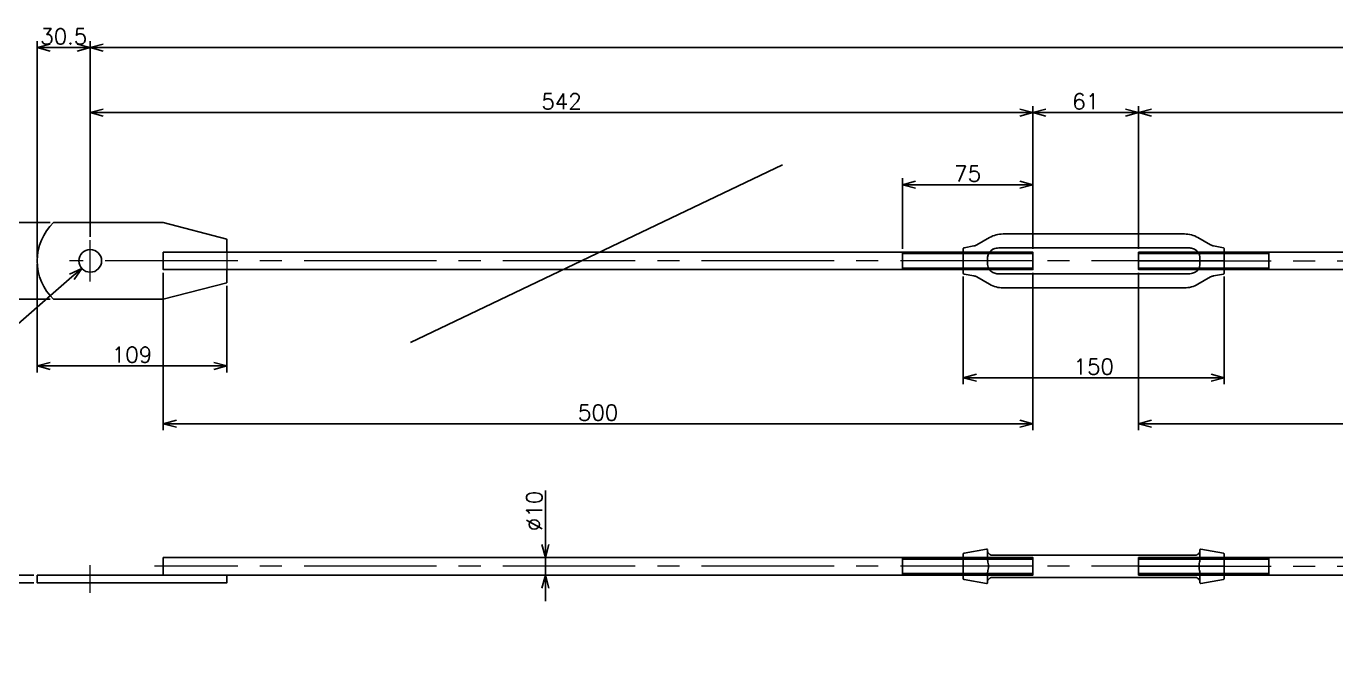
# Model space of a CAD drawing. Header units: millimetres. Extents: x -8731 to 85711, y -14522 to 31379.
# Drawn here: x 50890 to 51643, y -1870 to -1513 of the extents above; entities that cross this region are included whole.
import ezdxf

# ---------------------------------------------------------------- set-up
doc = ezdxf.new("R2010")
doc.units = ezdxf.units.MM
doc.header["$LTSCALE"] = 4
doc.header["$PDMODE"] = 99
doc.header["$PDSIZE"] = 1
doc.linetypes.add('CENTER2', pattern=[28.575, 19.05, -3.175, 3.175, -3.175])
doc.linetypes.add('HIDDEN', pattern=[9.525, 6.35, -3.175])
for name, color, linetype, lineweight in [('04_HIDDEN', 2, 'HIDDEN', 13), ('05_CENTER', 4, 'CENTER2', 13), ('08_DIM', 3, 'Continuous', 13)]:
    doc.layers.add(name, color=color, linetype=linetype, lineweight=lineweight)
doc.layers.add('10_DRAFT', color=8, linetype='Continuous', lineweight=0, plot=False)
doc.styles.add('KSS_TXT', font='txt.shx', dxfattribs={"bigfont": 'extfont2.shx'})
doc.dimstyles.new('KSS_DIM', dxfattribs={"dimscale": 3, "dimtxt": 3, "dimasz": 2.5, "dimexe": 1.25, "dimexo": 0.625, "dimtad": 1, "dimdsep": 46, "dimtxsty": 'KSS_TXT', "dimblk": 'OPEN30', "dimcen": 0, "dimazin": 2, "dimtfac": 0.75, "dimtmove": 0, "dimatfit": 3, "dimldrblk": 'OPEN30', "dimfxl": 1, "dimtolj": 1, "dimarcsym": 0})
doc.dimstyles.new('KSS_DIM$3', dxfattribs={"dimscale": 3, "dimtxt": 3, "dimasz": 2.5, "dimexe": 1.25, "dimexo": 0.625, "dimtad": 1, "dimtih": 1, "dimtoh": 1, "dimdsep": 46, "dimtxsty": 'KSS_TXT', "dimblk": 'OPEN30', "dimcen": 0, "dimazin": 2, "dimtfac": 0.75, "dimtofl": 0, "dimtmove": 0, "dimatfit": 3, "dimldrblk": 'OPEN30', "dimfxl": 1, "dimtolj": 1, "dimarcsym": 0})

# ---------------------------------------------------------------- blocks, each defined once
blk = doc.blocks.new('A$C012E5E5B_1')
at = {"color": 0}
for p, q in [((25.77, 4.19), (-49.23, 4.19)), ((25.77, 5), (25.77, -5)), ((25.77, -4.19), (-49.23, -4.19))]:
    blk.add_line(p, q, dxfattribs=at)
blk.add_lwpolyline([(1253.88, 5), (-49.23, 5), (-49.23, -5), (1253.88, -5)], close=True, dxfattribs=at)
at = {"layer": '05_CENTER', "color": 0}
blk.add_line((-49.23, 0), (1307.78, 0), dxfattribs=at)
at = {"layer": '10_DRAFT'}
blk.add_line((0, 5), (0, -5), dxfattribs=at)
blk = doc.blocks.new('A$C29693D60_1')
at = {"color": 0}
for p, q in [((-122.11, 4.19), (-197.11, 4.19)), ((-122.11, 5), (-122.11, -5)), ((-122.11, -4.19), (-197.11, -4.19))]:
    blk.add_line(p, q, dxfattribs=at)
blk.add_lwpolyline([(1106, 5), (-197.11, 5), (-197.11, -5), (1106, -5)], close=True, dxfattribs=at)
at = {"layer": '05_CENTER', "color": 0}
blk.add_line((-197.11, 0), (1111.06, 0), dxfattribs=at)
at = {"layer": '10_DRAFT'}
blk.add_line((-147.88, 5), (-147.88, -5), dxfattribs=at)
blk = doc.blocks.new('_Open30')
at = {"color": 0, "linetype": 'ByBlock', "lineweight": -2}
for p, q in [((-1, 0.27), (0, 0)), ((0, 0), (-1, -0.27)), ((0, 0), (-1, 0))]:
    blk.add_line(p, q, dxfattribs=at)
blk = doc.blocks.new('*D1167')
at = {"layer": '08_DIM', "color": 0, "linetype": 'ByBlock', "lineweight": -2, "transparency": 16777216}
for p, q in [((51529.89, -1655.09), (51529.89, -1745.56)), ((52833.01, -1655.09), (52833.01, -1745.56)), ((51537.39, -1741.81), (52825.51, -1741.81))]:
    blk.add_line(p, q, dxfattribs=at)
at = {"layer": 'Defpoints', "color": 0, "transparency": 16777216}
for p in [(51529.89, -1653.22), (52833.01, -1653.22), (52833.01, -1741.81)]:
    blk.add_point(p, dxfattribs=at)
at = {"layer": '08_DIM', "color": 0, "lineweight": -2, "transparency": 16777216, "xscale": 7.5, "yscale": 7.5, "zscale": 7.5, "rotation": 180}
blk.add_blockref('_Open30', (51529.89, -1741.81), dxfattribs=at)
at = {"layer": '08_DIM', "color": 0, "lineweight": -2, "transparency": 16777216, "xscale": 7.5, "yscale": 7.5, "zscale": 7.5}
blk.add_blockref('_Open30', (52833.01, -1741.81), dxfattribs=at)
at = {"layer": '08_DIM', "color": 0, "transparency": 16777216, "insert": (52181.45, -1735.44), "char_height": 9, "attachment_point": 5, "style": 'KSS_TXT'}
blk.add_mtext('\\A1;1303', dxfattribs=at)
blk = doc.blocks.new('A$C0E3650FB_1')
at = {"color": 0}
for p, q in [((-523.12, 22), (-460, 22)), ((-423.5, 12.5), (-460, 22)), ((-423.5, 12.5), (-423.5, 5)), ((-35, 5), (-35, -5)), ((-35, 4.19), (40, 4.19)), ((-423.5, -12.5), (-423.5, -5)), ((-35, -4.19), (40, -4.19)), ((-423.5, -12.5), (-460, -22)), ((-523.12, -22), (-460, -22))]:
    blk.add_line(p, q, dxfattribs=at)
blk.add_lwpolyline([(-460, 5), (40, 5), (40, -5), (-460, -5)], close=True, dxfattribs=at)
blk.add_circle((-502, 0), 6.5, dxfattribs=at)
blk.add_arc((-502, 0), 30.5, 133.83714, 226.16286, dxfattribs=at)
at = {"layer": '04_HIDDEN', "color": 0}
blk.add_line((-423.5, 5), (-423.5, -5), dxfattribs=at)
at = {"layer": '05_CENTER', "color": 0}
for p, q in [((-502, -11.9), (-502, 11.9)), ((40, 0), (-513.9, 0))]:
    blk.add_line(p, q, dxfattribs=at)
at = {"layer": '10_DRAFT'}
blk.add_line((0, 5), (0, -5), dxfattribs=at)
blk = doc.blocks.new('*D1168')
at = {"layer": '08_DIM', "color": 0, "linetype": 'ByBlock', "lineweight": -2, "transparency": 16777216}
for p, q in [((50862.91, -1821.24), (50862.91, -1813.74)), ((50894.75, -1828.74), (50859.16, -1828.74)), ((50862.91, -1828.74), (50862.91, -1833.24)), ((50894.75, -1833.24), (50859.16, -1833.24)), ((50862.91, -1840.74), (50862.91, -1869.99))]:
    blk.add_line(p, q, dxfattribs=at)
at = {"layer": 'Defpoints', "color": 0, "transparency": 16777216}
for p in [(50896.63, -1828.74), (50862.91, -1833.24), (50896.63, -1833.24)]:
    blk.add_point(p, dxfattribs=at)
at = {"layer": '08_DIM', "color": 0, "lineweight": -2, "transparency": 16777216, "xscale": 7.5, "yscale": 7.5, "zscale": 7.5}
for p, rotation in [((50862.91, -1828.74), 270), ((50862.91, -1833.24), 90)]:
    blk.add_blockref('_Open30', p, dxfattribs=dict(at, rotation=rotation))
at = {"layer": '08_DIM', "color": 0, "transparency": 16777216, "insert": (50856.53, -1859.11), "char_height": 9, "attachment_point": 5, "rotation": 90, "style": 'KSS_TXT'}
blk.add_mtext('\\A1;4.5', dxfattribs=at)
blk = doc.blocks.new('*D1169')
at = {"layer": '08_DIM', "color": 0, "lineweight": -2, "transparency": 16777216}
for p, q in [((51188.83, -1818.74), (51188.83, -1780.11)), ((51188.83, -1811.24), (51188.83, -1803.74)), ((51188.83, -1818.74), (51188.83, -1828.74)), ((51189, -1818.74), (51192.58, -1818.74)), ((51189, -1828.74), (51192.58, -1828.74)), ((51188.83, -1836.24), (51188.83, -1843.74))]:
    blk.add_line(p, q, dxfattribs=at)
at = {"layer": 'Defpoints', "color": 0, "transparency": 16777216}
for p in [(51187.12, -1818.74), (51187.12, -1828.74), (51188.83, -1828.74)]:
    blk.add_point(p, dxfattribs=at)
at = {"layer": '08_DIM', "color": 0, "lineweight": -2, "transparency": 16777216, "xscale": 7.5, "yscale": 7.5, "zscale": 7.5}
for p, rotation in [((51188.83, -1818.74), 270), ((51188.83, -1828.74), 90)]:
    blk.add_blockref('_Open30', p, dxfattribs=dict(at, rotation=rotation))
at = {"layer": '08_DIM', "color": 0, "transparency": 16777216, "insert": (51182.45, -1791.93), "char_height": 9, "attachment_point": 5, "rotation": 90, "style": 'KSS_TXT'}
blk.add_mtext('\\A1;%%C10', dxfattribs=at)
blk = doc.blocks.new('*D1170')
at = {"layer": '08_DIM', "color": 0, "linetype": 'ByBlock', "lineweight": -2, "transparency": 16777216}
for p, q in [((50855.89, -1710.24), (50916.57, -1657.41)), ((50833.01, -1710.24), (50855.89, -1710.24))]:
    blk.add_line(p, q, dxfattribs=at)
at = {"layer": 'Defpoints', "color": 0, "transparency": 16777216}
for p in [(50932.03, -1643.95), (50922.22, -1652.49)]:
    blk.add_point(p, dxfattribs=at)
at = {"layer": '08_DIM', "color": 0, "lineweight": -2, "transparency": 16777216, "xscale": 7.5, "yscale": 7.5, "zscale": 7.5, "rotation": 41.040329925721}
blk.add_blockref('_Open30', (50922.22, -1652.49), dxfattribs=at)
at = {"layer": '08_DIM', "color": 0, "transparency": 16777216, "insert": (50843.51, -1703.86), "char_height": 9, "attachment_point": 5, "style": 'KSS_TXT'}
blk.add_mtext('\\A1;%%C13', dxfattribs=at)
blk = doc.blocks.new('*D1171')
at = {"layer": '08_DIM', "color": 0, "linetype": 'ByBlock', "lineweight": -2, "transparency": 16777216}
for p, q in [((50969.13, -1655.09), (50969.13, -1745.56)), ((51469.13, -1655.09), (51469.13, -1745.56)), ((51461.63, -1741.81), (50976.63, -1741.81))]:
    blk.add_line(p, q, dxfattribs=at)
at = {"layer": 'Defpoints', "color": 0, "transparency": 16777216}
for p in [(50969.13, -1653.22), (51469.13, -1653.22), (50969.13, -1741.81)]:
    blk.add_point(p, dxfattribs=at)
at = {"layer": '08_DIM', "color": 0, "lineweight": -2, "transparency": 16777216, "xscale": 7.5, "yscale": 7.5, "zscale": 7.5, "rotation": 180}
blk.add_blockref('_Open30', (50969.13, -1741.81), dxfattribs=at)
at = {"layer": '08_DIM', "color": 0, "lineweight": -2, "transparency": 16777216, "xscale": 7.5, "yscale": 7.5, "zscale": 7.5}
blk.add_blockref('_Open30', (51469.13, -1741.81), dxfattribs=at)
at = {"layer": '08_DIM', "color": 0, "transparency": 16777216, "insert": (51219.13, -1735.43), "char_height": 9, "attachment_point": 5, "style": 'KSS_TXT'}
blk.add_mtext('\\A1;500', dxfattribs=at)
blk = doc.blocks.new('*D1172')
at = {"layer": '08_DIM', "color": 0, "lineweight": -2, "transparency": 16777216}
for p, q in [((51429.13, -1657.17), (51429.13, -1719.13)), ((51579.13, -1657.17), (51579.13, -1719.13)), ((51571.63, -1715.38), (51436.63, -1715.38))]:
    blk.add_line(p, q, dxfattribs=at)
at = {"layer": 'Defpoints', "color": 0, "transparency": 16777216}
for p in [(51429.13, -1655.3), (51579.13, -1655.3), (51429.13, -1715.38)]:
    blk.add_point(p, dxfattribs=at)
at = {"layer": '08_DIM', "color": 0, "lineweight": -2, "transparency": 16777216, "xscale": 7.5, "yscale": 7.5, "zscale": 7.5, "rotation": 180}
blk.add_blockref('_Open30', (51429.13, -1715.38), dxfattribs=at)
at = {"layer": '08_DIM', "color": 0, "lineweight": -2, "transparency": 16777216, "xscale": 7.5, "yscale": 7.5, "zscale": 7.5}
blk.add_blockref('_Open30', (51579.13, -1715.38), dxfattribs=at)
at = {"layer": '08_DIM', "color": 0, "transparency": 16777216, "insert": (51504.13, -1709), "char_height": 9, "attachment_point": 5, "style": 'KSS_TXT'}
blk.add_mtext('\\A1;150', dxfattribs=at)
blk = doc.blocks.new('*D1173')
at = {"layer": '08_DIM', "color": 0, "lineweight": -2, "transparency": 16777216}
for p, q in [((50896.63, -1646.34), (50896.63, -1521.86)), ((50919.63, -1525.61), (50904.13, -1525.61)), ((50927.13, -1634.44), (50927.13, -1521.86))]:
    blk.add_line(p, q, dxfattribs=at)
at = {"layer": 'Defpoints', "color": 0, "transparency": 16777216}
for p in [(50896.63, -1525.61), (50927.13, -1636.31), (50896.63, -1648.22)]:
    blk.add_point(p, dxfattribs=at)
at = {"layer": '08_DIM', "color": 0, "lineweight": -2, "transparency": 16777216, "xscale": 7.5, "yscale": 7.5, "zscale": 7.5, "rotation": 180}
blk.add_blockref('_Open30', (50896.63, -1525.61), dxfattribs=at)
at = {"layer": '08_DIM', "color": 0, "lineweight": -2, "transparency": 16777216, "xscale": 7.5, "yscale": 7.5, "zscale": 7.5}
blk.add_blockref('_Open30', (50927.13, -1525.61), dxfattribs=at)
at = {"layer": '08_DIM', "color": 0, "transparency": 16777216, "insert": (50911.88, -1519.23), "char_height": 9, "attachment_point": 5, "style": 'KSS_TXT'}
blk.add_mtext('\\A1;30.5', dxfattribs=at)
blk = doc.blocks.new('*D1174')
at = {"layer": '08_DIM', "color": 0, "lineweight": -2, "transparency": 16777216}
for p, q in [((50896.63, -1650.09), (50896.63, -1712.28)), ((51005.63, -1662.59), (51005.63, -1712.28)), ((50904.13, -1708.53), (50998.13, -1708.53))]:
    blk.add_line(p, q, dxfattribs=at)
at = {"layer": 'Defpoints', "color": 0, "transparency": 16777216}
for p in [(50896.63, -1648.22), (51005.63, -1660.72), (51005.63, -1708.53)]:
    blk.add_point(p, dxfattribs=at)
at = {"layer": '08_DIM', "color": 0, "lineweight": -2, "transparency": 16777216, "xscale": 7.5, "yscale": 7.5, "zscale": 7.5, "rotation": 180}
blk.add_blockref('_Open30', (50896.63, -1708.53), dxfattribs=at)
at = {"layer": '08_DIM', "color": 0, "lineweight": -2, "transparency": 16777216, "xscale": 7.5, "yscale": 7.5, "zscale": 7.5}
blk.add_blockref('_Open30', (51005.63, -1708.53), dxfattribs=at)
at = {"layer": '08_DIM', "color": 0, "transparency": 16777216, "insert": (50951.13, -1702.15), "char_height": 9, "attachment_point": 5, "style": 'KSS_TXT'}
blk.add_mtext('\\A1;109', dxfattribs=at)
blk = doc.blocks.new('*D1175')
at = {"layer": '08_DIM', "color": 0, "lineweight": -2, "transparency": 16777216}
for p, q in [((50904.13, -1626.22), (50854.28, -1626.22)), ((50858.03, -1662.72), (50858.03, -1633.72)), ((50904.13, -1670.22), (50854.28, -1670.22))]:
    blk.add_line(p, q, dxfattribs=at)
at = {"layer": 'Defpoints', "color": 0, "transparency": 16777216}
for p in [(50858.03, -1626.22), (50906, -1626.22), (50906, -1670.22)]:
    blk.add_point(p, dxfattribs=at)
at = {"layer": '08_DIM', "color": 0, "lineweight": -2, "transparency": 16777216, "xscale": 7.5, "yscale": 7.5, "zscale": 7.5}
for p, rotation in [((50858.03, -1626.22), 90), ((50858.03, -1670.22), 270)]:
    blk.add_blockref('_Open30', p, dxfattribs=dict(at, rotation=rotation))
at = {"layer": '08_DIM', "color": 0, "transparency": 16777216, "insert": (50851.65, -1648.22), "char_height": 9, "attachment_point": 5, "rotation": 90, "style": 'KSS_TXT'}
blk.add_mtext('\\A1;44', dxfattribs=at)
blk = doc.blocks.new('*D1176')
at = {"layer": '08_DIM', "color": 0, "lineweight": -2, "transparency": 16777216}
for p, q in [((51394.13, -1641.34), (51394.13, -1600.72)), ((51469.13, -1641.34), (51469.13, -1600.72)), ((51461.63, -1604.47), (51401.63, -1604.47))]:
    blk.add_line(p, q, dxfattribs=at)
at = {"layer": 'Defpoints', "color": 0, "transparency": 16777216}
for p in [(51394.13, -1604.47), (51394.13, -1643.22), (51469.13, -1643.22)]:
    blk.add_point(p, dxfattribs=at)
at = {"layer": '08_DIM', "color": 0, "lineweight": -2, "transparency": 16777216, "xscale": 7.5, "yscale": 7.5, "zscale": 7.5, "rotation": 180}
blk.add_blockref('_Open30', (51394.13, -1604.47), dxfattribs=at)
at = {"layer": '08_DIM', "color": 0, "lineweight": -2, "transparency": 16777216, "xscale": 7.5, "yscale": 7.5, "zscale": 7.5}
blk.add_blockref('_Open30', (51469.13, -1604.47), dxfattribs=at)
at = {"layer": '08_DIM', "color": 0, "transparency": 16777216, "insert": (51431.63, -1598.09), "char_height": 9, "attachment_point": 5, "style": 'KSS_TXT'}
blk.add_mtext('\\A1;75', dxfattribs=at)
blk = doc.blocks.new('*D1177')
at = {"layer": '08_DIM', "color": 0, "lineweight": -2, "transparency": 16777216}
for p, q in [((50927.13, -1634.44), (50927.13, -1521.86)), ((50934.63, -1525.61), (52867.51, -1525.61)), ((52875.01, -1634.44), (52875.01, -1521.86))]:
    blk.add_line(p, q, dxfattribs=at)
at = {"layer": 'Defpoints', "color": 0, "transparency": 16777216}
for p in [(52875.01, -1525.61), (50927.13, -1636.31), (52875.01, -1636.31)]:
    blk.add_point(p, dxfattribs=at)
at = {"layer": '08_DIM', "color": 0, "lineweight": -2, "transparency": 16777216, "xscale": 7.5, "yscale": 7.5, "zscale": 7.5, "rotation": 180}
blk.add_blockref('_Open30', (50927.13, -1525.61), dxfattribs=at)
at = {"layer": '08_DIM', "color": 0, "lineweight": -2, "transparency": 16777216, "xscale": 7.5, "yscale": 7.5, "zscale": 7.5}
blk.add_blockref('_Open30', (52875.01, -1525.61), dxfattribs=at)
at = {"layer": '08_DIM', "color": 0, "transparency": 16777216, "insert": (51899.51, -1519.24), "char_height": 9, "attachment_point": 5, "style": 'KSS_TXT'}
blk.add_mtext('\\A1;1948', dxfattribs=at)
blk = doc.blocks.new('*D1178')
at = {"layer": '08_DIM', "color": 0, "lineweight": -2, "transparency": 16777216}
for p, q in [((50927.13, -1634.44), (50927.13, -1559.19)), ((50934.63, -1562.94), (51461.63, -1562.94)), ((51469.13, -1641.34), (51469.13, -1559.19))]:
    blk.add_line(p, q, dxfattribs=at)
at = {"layer": 'Defpoints', "color": 0, "transparency": 16777216}
for p in [(51469.13, -1562.94), (50927.13, -1636.31), (51469.13, -1643.22)]:
    blk.add_point(p, dxfattribs=at)
at = {"layer": '08_DIM', "color": 0, "lineweight": -2, "transparency": 16777216, "xscale": 7.5, "yscale": 7.5, "zscale": 7.5, "rotation": 180}
blk.add_blockref('_Open30', (50927.13, -1562.94), dxfattribs=at)
at = {"layer": '08_DIM', "color": 0, "lineweight": -2, "transparency": 16777216, "xscale": 7.5, "yscale": 7.5, "zscale": 7.5}
blk.add_blockref('_Open30', (51469.13, -1562.94), dxfattribs=at)
at = {"layer": '08_DIM', "color": 0, "transparency": 16777216, "insert": (51198.13, -1556.56), "char_height": 9, "attachment_point": 5, "style": 'KSS_TXT'}
blk.add_mtext('\\A1;542', dxfattribs=at)
blk = doc.blocks.new('*D1179')
at = {"layer": '08_DIM', "color": 0, "lineweight": -2, "transparency": 16777216}
for p, q in [((51529.89, -1641.34), (51529.89, -1559.19)), ((51537.39, -1562.94), (52867.51, -1562.94)), ((52875.01, -1634.44), (52875.01, -1559.19))]:
    blk.add_line(p, q, dxfattribs=at)
at = {"layer": 'Defpoints', "color": 0, "transparency": 16777216}
for p in [(52875.01, -1562.94), (52875.01, -1636.31), (51529.89, -1643.22)]:
    blk.add_point(p, dxfattribs=at)
at = {"layer": '08_DIM', "color": 0, "lineweight": -2, "transparency": 16777216, "xscale": 7.5, "yscale": 7.5, "zscale": 7.5, "rotation": 180}
blk.add_blockref('_Open30', (51529.89, -1562.94), dxfattribs=at)
at = {"layer": '08_DIM', "color": 0, "lineweight": -2, "transparency": 16777216, "xscale": 7.5, "yscale": 7.5, "zscale": 7.5}
blk.add_blockref('_Open30', (52875.01, -1562.94), dxfattribs=at)
at = {"layer": '08_DIM', "color": 0, "transparency": 16777216, "insert": (52202.45, -1556.56), "char_height": 9, "attachment_point": 5, "style": 'KSS_TXT'}
blk.add_mtext('\\A1;1345', dxfattribs=at)
blk = doc.blocks.new('*D1180')
at = {"layer": '08_DIM', "color": 0, "lineweight": -2, "transparency": 16777216}
for p, q in [((51469.13, -1641.34), (51469.13, -1559.19)), ((51522.39, -1562.94), (51476.63, -1562.94)), ((51529.89, -1641.34), (51529.89, -1559.19))]:
    blk.add_line(p, q, dxfattribs=at)
at = {"layer": 'Defpoints', "color": 0, "transparency": 16777216}
for p in [(51469.13, -1562.94), (51469.13, -1643.22), (51529.89, -1643.22)]:
    blk.add_point(p, dxfattribs=at)
at = {"layer": '08_DIM', "color": 0, "lineweight": -2, "transparency": 16777216, "xscale": 7.5, "yscale": 7.5, "zscale": 7.5, "rotation": 180}
blk.add_blockref('_Open30', (51469.13, -1562.94), dxfattribs=at)
at = {"layer": '08_DIM', "color": 0, "lineweight": -2, "transparency": 16777216, "xscale": 7.5, "yscale": 7.5, "zscale": 7.5}
blk.add_blockref('_Open30', (51529.89, -1562.94), dxfattribs=at)
at = {"layer": '08_DIM', "color": 0, "transparency": 16777216, "insert": (51499.51, -1556.56), "char_height": 9, "attachment_point": 5, "style": 'KSS_TXT'}
blk.add_mtext('\\A1;61', dxfattribs=at)
blk = doc.blocks.new('M10b_1')
at = {"color": 0}
for p, q in [((0.41, 7.57), (13.41, 9.87)), ((14, 9.37), (14, 8.49)), ((136, 8.49), (136, 9.37)), ((149.59, 7.57), (136.59, 9.87)), ((0, -7.08), (0, 7.08)), ((14, 3.64), (14, 3.95)), ((15.9, 6.45), (17.12, 6.45)), ((22.87, 6.45), (17.12, 6.45)), ((22.87, 6.45), (127.13, 6.45)), ((127.13, 6.45), (132.88, 6.45)), ((132.88, 6.45), (134.1, 6.45)), ((136, 3.95), (136, 3.64)), ((150, 7.08), (150, -7.08)), ((14, -3.95), (14, -3.64)), ((15.9, -6.45), (17.12, -6.45)), ((17.12, -6.45), (22.87, -6.45)), ((17.12, -6.45), (22.87, -6.45)), ((22.87, -6.45), (127.13, -6.45)), ((132.88, -6.45), (127.13, -6.45)), ((132.88, -6.45), (134.1, -6.45)), ((136, -3.64), (136, -3.95)), ((0.41, -7.57), (13.41, -9.87)), ((14, -8.49), (14, -9.37)), ((136, -9.37), (136, -8.49)), ((149.59, -7.57), (136.59, -9.87))]:
    blk.add_line(p, q, dxfattribs=at)
for centre, start, end in [((0.5, 7.08), 100, 180), ((13.5, 9.37), 0, 100), ((136.5, 9.37), 80, 180), ((149.5, 7.08), 0, 80), ((0.5, -7.08), 180, 260), ((149.5, -7.08), 280, 0), ((13.5, -9.37), 260, 0), ((136.5, -9.37), 180, 280)]:
    blk.add_arc(centre, 0.5, start, end, dxfattribs=at)
for points, knots in [([(14, 8.49), (14, 8.43), (14.01, 8.34), (14.07, 8.15), (14.12, 8.04), (14.25, 7.8), (14.33, 7.67), (14.55, 7.41), (14.67, 7.28), (14.96, 7.01), (15.12, 6.89), (15.3, 6.77)], [0, 0, 0, 0, 0.0862506, 0.0862506, 0.1725013, 0.1725013, 0.2587519, 0.2587519, 0.3450026, 0.3450026, 0.4312532, 0.4312532, 0.4312532, 0.4312532]), ([(14, 3.95), (14, 4.96), (14, 5.97), (14, 7.46), (14, 8.01), (14, 8.48)], [0, 0, 0, 0, 0.3037056, 0.3037056, 0.5032238, 0.5032238, 0.5032238, 0.5032238]), ([(134.7, 6.77), (134.88, 6.89), (135.04, 7.01), (135.33, 7.28), (135.45, 7.41), (135.67, 7.67), (135.75, 7.8), (135.88, 8.04), (135.93, 8.15), (135.99, 8.34), (136, 8.43), (136, 8.49)], [0.2796978, 0.2796978, 0.2796978, 0.2796978, 0.3659485, 0.3659485, 0.4521991, 0.4521991, 0.5384497, 0.5384497, 0.6247004, 0.6247004, 0.710951, 0.710951, 0.710951, 0.710951]), ([(136, 8.48), (136, 7.93), (136, 7.29), (136, 5.76), (136, 4.85), (136, 3.95)], [0, 0, 0, 0, 0.231406, 0.231406, 0.5032282, 0.5032282, 0.5032282, 0.5032282]), ([(14, -3.64), (14, -3.58), (14, -3.52), (14.02, -3.3), (14.05, -3.13), (14.15, -2.59), (14.25, -2.12), (14.41, -1.09), (14.47, -0.53), (14.47, 0), (14.47, 0.53), (14.41, 1.09), (14.25, 2.12), (14.15, 2.59), (14.05, 3.13), (14.02, 3.3), (14, 3.52), (14, 3.58), (14, 3.64)], [4.4428625, 4.4428625, 4.4428625, 4.4428625, 4.4745429, 4.4745429, 4.5476961, 4.5476961, 4.7070575, 4.7070575, 4.8664189, 4.8664189, 4.8664189, 5.0257804, 5.0257804, 5.1851418, 5.1851418, 5.2582949, 5.2582949, 5.2899754, 5.2899754, 5.2899754, 5.2899754]), ([(15.3, 6.77), (15.4, 6.69), (15.51, 6.63), (15.7, 6.54), (15.79, 6.51), (15.92, 6.47), (15.97, 6.46), (16, 6.45)], [-0.5898009, -0.5898009, -0.5898009, -0.5898009, -0.5284975, -0.5284975, -0.4671942, -0.4671942, -0.4074146, -0.4074146, -0.4074146, -0.4074146]), ([(16, 6.45), (15.99, 6.45), (15.97, 6.46), (15.91, 6.47), (15.84, 6.49), (15.68, 6.55), (15.59, 6.59), (15.42, 6.68), (15.36, 6.72), (15.3, 6.77)], [-0.4016766, -0.4016766, -0.4016766, -0.4016766, -0.3777034, -0.3777034, -0.316343, -0.316343, -0.2549827, -0.2549827, -0.219037, -0.219037, -0.219037, -0.219037]), ([(134.7, 6.77), (134.6, 6.69), (134.49, 6.63), (134.3, 6.54), (134.21, 6.51), (134.08, 6.47), (134.03, 6.46), (134, 6.45)], [-0.5898009, -0.5898009, -0.5898009, -0.5898009, -0.5284975, -0.5284975, -0.4671942, -0.4671942, -0.4074146, -0.4074146, -0.4074146, -0.4074146]), ([(136, 3.64), (136, 3.58), (136, 3.52), (135.98, 3.3), (135.95, 3.13), (135.85, 2.59), (135.75, 2.12), (135.59, 1.09), (135.53, 0.53), (135.53, -0.53), (135.59, -1.09), (135.75, -2.12), (135.85, -2.59), (135.95, -3.13), (135.98, -3.3), (136, -3.52), (136, -3.58), (136, -3.64)], [2.009653, 2.009653, 2.009653, 2.009653, 2.0413335, 2.0413335, 2.1144866, 2.1144866, 2.273848, 2.273848, 2.4332095, 2.4332095, 2.5925709, 2.5925709, 2.7519323, 2.7519323, 2.8250855, 2.8250855, 2.8567659, 2.8567659, 2.8567659, 2.8567659]), ([(14, -8.48), (14, -7.93), (14, -7.29), (14, -5.76), (14, -4.85), (14, -3.95)], [0, 0, 0, 0, 0.231406, 0.231406, 0.5032282, 0.5032282, 0.5032282, 0.5032282]), ([(15.3, -6.77), (15.12, -6.89), (14.96, -7.01), (14.67, -7.28), (14.55, -7.41), (14.33, -7.67), (14.25, -7.8), (14.12, -8.04), (14.07, -8.15), (14.01, -8.34), (14, -8.43), (14, -8.49)], [0.2796978, 0.2796978, 0.2796978, 0.2796978, 0.3659485, 0.3659485, 0.4521991, 0.4521991, 0.5384497, 0.5384497, 0.6247004, 0.6247004, 0.710951, 0.710951, 0.710951, 0.710951]), ([(15.3, -6.77), (15.4, -6.69), (15.51, -6.63), (15.7, -6.54), (15.79, -6.51), (15.92, -6.47), (15.97, -6.46), (16, -6.45)], [-0.5898009, -0.5898009, -0.5898009, -0.5898009, -0.5284975, -0.5284975, -0.4671942, -0.4671942, -0.4074146, -0.4074146, -0.4074146, -0.4074146]), ([(134, -6.45), (134.01, -6.45), (134.03, -6.46), (134.09, -6.47), (134.16, -6.49), (134.32, -6.55), (134.41, -6.59), (134.58, -6.68), (134.64, -6.72), (134.7, -6.77)], [-0.4016766, -0.4016766, -0.4016766, -0.4016766, -0.3777034, -0.3777034, -0.316343, -0.316343, -0.2549827, -0.2549827, -0.219037, -0.219037, -0.219037, -0.219037]), ([(134.7, -6.77), (134.6, -6.69), (134.49, -6.63), (134.3, -6.54), (134.21, -6.51), (134.08, -6.47), (134.03, -6.46), (134, -6.45)], [-0.5898009, -0.5898009, -0.5898009, -0.5898009, -0.5284975, -0.5284975, -0.4671942, -0.4671942, -0.4074146, -0.4074146, -0.4074146, -0.4074146]), ([(136, -8.49), (136, -8.43), (135.99, -8.34), (135.93, -8.15), (135.88, -8.04), (135.75, -7.8), (135.67, -7.67), (135.45, -7.41), (135.33, -7.28), (135.04, -7.01), (134.88, -6.89), (134.7, -6.77)], [0, 0, 0, 0, 0.0862506, 0.0862506, 0.1725013, 0.1725013, 0.2587519, 0.2587519, 0.3450026, 0.3450026, 0.4312532, 0.4312532, 0.4312532, 0.4312532]), ([(136, -3.95), (136, -4.96), (136, -5.97), (136, -7.46), (136, -8.01), (136, -8.48)], [0, 0, 0, 0, 0.3037056, 0.3037056, 0.5032238, 0.5032238, 0.5032238, 0.5032238])]:
    blk.add_open_spline(points, degree=3, knots=knots, dxfattribs=at)
for points in [[(14, 8.48), (14, 8.48), (14, 8.49), (14, 8.49)], [(136, 8.49), (136, 8.49), (136, 8.48), (136, 8.48)], [(14, -8.49), (14, -8.49), (14, -8.48), (14, -8.48)], [(136, -8.48), (136, -8.48), (136, -8.49), (136, -8.49)]]:
    blk.add_open_spline(points, degree=3, dxfattribs=at)
at = {"layer": '04_HIDDEN', "color": 0}
for p, q in [((14, 5), (0, 5)), ((14, 4.19), (0, 4.19)), ((135.53, 4.19), (150, 4.19)), ((136, 5), (150, 5)), ((0, -4.19), (14, -4.19)), ((0, -5), (14, -5)), ((136, -4.19), (150, -4.19)), ((136, -5), (150, -5))]:
    blk.add_line(p, q, dxfattribs=at)
at = {"layer": '05_CENTER', "color": 0}
blk.add_line((150, 0), (0, 0), dxfattribs=at)
blk = doc.blocks.new('A$C32090A99_1')
at = {"color": 0}
for p, q in [((-35, 5), (-35, -5)), ((-35, 4.19), (40, 4.19)), ((-35, -4.19), (40, -4.19))]:
    blk.add_line(p, q, dxfattribs=at)
blk.add_lwpolyline([(-460, 5), (40, 5), (40, -5), (-460, -5)], close=True, dxfattribs=at)
blk.add_lwpolyline([(-532.5, -5), (-423.5, -5), (-423.5, -9.5), (-532.5, -9.5)], close=True)
at = {"layer": '05_CENTER', "color": 0}
for p, q in [((-502, -15.17), (-502, 0.57)), ((40, 0), (-465.06, 0))]:
    blk.add_line(p, q, dxfattribs=at)
at = {"layer": '10_DRAFT'}
blk.add_line((0, 5), (0, -5), dxfattribs=at)
blk = doc.blocks.new('M10a_1')
at = {"color": 0}
for p, q in [((22.87, 15.5), (127.13, 15.5)), ((0.41, 7.57), (6.13, 8.58)), ((7.76, 9.18), (15.12, 13.42)), ((134.88, 13.42), (142.24, 9.18)), ((149.59, 7.57), (143.87, 8.58)), ((0, -7.08), (0, 7.08)), ((14, 2.08), (14, -2.08)), ((22.87, 7.5), (127.13, 7.5)), ((136, -2.08), (136, 2.08)), ((150, 7.08), (150, -7.08)), ((127.13, -7.5), (22.87, -7.5)), ((0.41, -7.57), (6.13, -8.58)), ((15.12, -13.42), (7.76, -9.18)), ((142.24, -9.18), (134.88, -13.42)), ((149.59, -7.57), (143.87, -8.58)), ((127.13, -15.5), (22.87, -15.5))]:
    blk.add_line(p, q, dxfattribs=at)
for centre, radius, start, end in [((22.87, 0), 15.5, 90, 120), ((127.13, 0), 15.5, 60, 90), ((0.5, 7.08), 0.5, 100, 180), ((5.26, 13.51), 5, 280, 300), ((144.74, 13.51), 5, 240, 260), ((149.5, 7.08), 0.5, 0, 80), ((19, 2.08), 5, 113.6985, 180), ((131, 2.08), 5, 0, 66.3015), ((0.5, -7.08), 0.5, 180, 260), ((19, -2.08), 5, 180, 246.3015), ((131, -2.08), 5, 293.6985, 0), ((149.5, -7.08), 0.5, 280, 0), ((5.26, -13.51), 5, 60, 80), ((22.87, 0), 15.5, 240, 270), ((127.13, 0), 15.5, 270, 300), ((144.74, -13.51), 5, 100, 120)]:
    blk.add_arc(centre, radius, start, end, dxfattribs=at)
for points, knots in [([(16.99, 6.66), (17.02, 6.67), (17.05, 6.68), (17.46, 6.86), (17.84, 6.99), (18.22, 7.1)], [0.132303, 0.132303, 0.132303, 0.132303, 0.144082, 0.144082, 0.2938879, 0.2938879, 0.2938879, 0.2938879]), ([(18.22, 7.1), (18.71, 7.24), (19.2, 7.35), (20.14, 7.47), (20.6, 7.5), (21.01, 7.5)], [-0.3893718, -0.3893718, -0.3893718, -0.3893718, -0.1946859, -0.1946859, 0, 0, 0, 0]), ([(21.01, 7.5), (21.33, 7.5), (21.64, 7.5), (22.26, 7.5), (22.56, 7.5), (22.87, 7.5)], [0, 0, 0, 0, 0.1265606, 0.1265606, 0.2531211, 0.2531211, 0.2531211, 0.2531211]), ([(127.13, 7.5), (127.44, 7.5), (127.74, 7.5), (128.36, 7.5), (128.67, 7.5), (128.99, 7.5)], [-0.0016427, -0.0016427, -0.0016427, -0.0016427, 0.1249178, 0.1249178, 0.2514784, 0.2514784, 0.2514784, 0.2514784]), ([(128.99, 7.5), (129.2, 7.5), (129.42, 7.49), (130.01, 7.45), (130.39, 7.41), (131.11, 7.28), (131.44, 7.2), (131.78, 7.1)], [0, 0, 0, 0, 0.0982017, 0.0982017, 0.2553245, 0.2553245, 0.3893712, 0.3893712, 0.3893712, 0.3893712]), ([(131.78, 7.1), (132.18, 6.99), (132.59, 6.84), (132.99, 6.66), (133, 6.66), (133.01, 6.66)], [0, 0, 0, 0, 0.158613, 0.158613, 0.1615858, 0.1615858, 0.1615858, 0.1615858]), ([(18.22, -7.1), (17.82, -6.99), (17.41, -6.84), (17.01, -6.66), (17, -6.66), (16.99, -6.66)], [0, 0, 0, 0, 0.158613, 0.158613, 0.1615858, 0.1615858, 0.1615858, 0.1615858]), ([(21.01, -7.5), (20.8, -7.5), (20.58, -7.49), (19.99, -7.45), (19.61, -7.41), (18.89, -7.28), (18.56, -7.2), (18.22, -7.1)], [0, 0, 0, 0, 0.0982017, 0.0982017, 0.2553245, 0.2553245, 0.3893712, 0.3893712, 0.3893712, 0.3893712]), ([(22.87, -7.5), (22.56, -7.5), (22.26, -7.5), (21.64, -7.5), (21.33, -7.5), (21.01, -7.5)], [-0.0016427, -0.0016427, -0.0016427, -0.0016427, 0.1249178, 0.1249178, 0.2514784, 0.2514784, 0.2514784, 0.2514784]), ([(128.99, -7.5), (128.67, -7.5), (128.36, -7.5), (127.74, -7.5), (127.44, -7.5), (127.13, -7.5)], [0, 0, 0, 0, 0.1265606, 0.1265606, 0.2531211, 0.2531211, 0.2531211, 0.2531211]), ([(131.78, -7.1), (131.29, -7.24), (130.8, -7.35), (129.86, -7.47), (129.4, -7.5), (128.99, -7.5)], [-0.3893718, -0.3893718, -0.3893718, -0.3893718, -0.1946859, -0.1946859, 0, 0, 0, 0]), ([(133.01, -6.66), (132.98, -6.67), (132.95, -6.68), (132.54, -6.86), (132.16, -6.99), (131.78, -7.1)], [0.132303, 0.132303, 0.132303, 0.132303, 0.144082, 0.144082, 0.2938879, 0.2938879, 0.2938879, 0.2938879])]:
    blk.add_open_spline(points, degree=3, knots=knots, dxfattribs=at)
at = {"layer": '04_HIDDEN', "color": 0}
for p, q in [((14.94, 5), (0, 5)), ((14.47, 4.19), (0, 4.19)), ((135.06, 5), (150, 5)), ((135.53, 4.19), (150, 4.19)), ((0, -4.19), (14.47, -4.19)), ((0, -5), (14.94, -5)), ((135.06, -5), (150, -5)), ((135.53, -4.19), (150, -4.19))]:
    blk.add_line(p, q, dxfattribs=at)
at = {"layer": '05_CENTER', "color": 0}
blk.add_line((150, 0), (0, 0), dxfattribs=at)

msp = doc.modelspace()

# ---------------------------------------------------------------- linework, layer by layer
at = {"color": 2}
msp.add_line((51325.08298, -1593.0425), (51111.18199, -1695.14347), dxfattribs=at)

# ---------------------------------------------------------------- block references
for name, p in [('A$C0E3650FB_1', (51429.12581, -1648.21885)), ('A$C012E5E5B_1', (51579.12581, -1648.21885)), ('M10a_1', (51429.12581, -1648.21885)), ('M10b_1', (51429.12581, -1823.73946)), ('A$C32090A99_1', (51429.12581, -1823.73946)), ('A$C29693D60_1', (51727.0061, -1823.73946))]:
    msp.add_blockref(name, p)

# ---------------------------------------------------------------- dimensions: what is measured, and where the dimension line sits
at = {"layer": '08_DIM'}
for base, p1, p2, angle, override, picture, middle in [((50896.62581, -1525.61261), (50927.12581, -1636.31474), (50896.62581, -1648.21885), 180, {"dimscale": 3}, '*D1173', (50911.87581, -1519.23136)), ((51394.12581, -1604.47082), (51469.12581, -1643.21885), (51394.12581, -1643.21885), 180, {"dimscale": 3}, '*D1176', (51431.62581, -1598.08957)), ((50858.02687, -1626.21885), (50906.00118, -1670.21885), (50906.00118, -1626.21885), 90, {"dimscale": 3}, '*D1175', (50851.65187, -1648.21885)), ((51005.62581, -1708.52974), (50896.62581, -1648.21885), (51005.62581, -1660.71885), 180, {"dimscale": 3}, '*D1174', (50951.12581, -1702.15474)), ((52833.0061, -1741.81086), (51529.89229, -1653.21885), (52833.0061, -1653.21885), 180, {"dimdec": 0}, '*D1167', (52181.44919, -1735.43586)), ((50862.90811, -1833.23946), (50896.62581, -1828.73946), (50896.62581, -1833.23946), 90, {"dimscale": 3}, '*D1168', (50856.52686, -1859.11446))]:
    dim = msp.add_linear_dim(base=base, p1=p1, p2=p2, angle=angle, dimstyle='KSS_DIM', override=override, dxfattribs=at)
    dim.commit()
    dim.dimension.update_dxf_attribs({"geometry": picture, "text_midpoint": middle})
dim = msp.add_linear_dim(base=(52875.0061, -1525.61261), p1=(50927.12581, -1636.31474), p2=(52875.0061, -1636.31474), dimstyle='KSS_DIM', override={"dimscale": 3, "dimdec": 0}, dxfattribs=at)
dim.commit()
dim.dimension.update_dxf_attribs({"geometry": '*D1177', "text_midpoint": (51899.50905, -1525.61261), "dimtype": 160})
for base, p1, p2, override, picture, middle in [((51469.12581, -1562.93797), (50927.12581, -1636.31474), (51469.12581, -1643.21885), {"dimscale": 3}, '*D1178', (51198.12581, -1556.55672)), ((51469.12581, -1562.93797), (51529.89229, -1643.21885), (51469.12581, -1643.21885), {"dimdec": 0}, '*D1180', (51499.50905, -1556.56297)), ((52875.0061, -1562.93797), (51529.89229, -1643.21885), (52875.0061, -1636.31474), {"dimdec": 0}, '*D1179', (52202.44919, -1556.55672)), ((50969.12581, -1741.81086), (51469.12581, -1653.21885), (50969.12581, -1653.21885), {"dimscale": 3}, '*D1171', (51219.12581, -1735.42961)), ((51429.12581, -1715.38333), (51579.12581, -1655.2993), (51429.12581, -1655.2993), {"dimscale": 3}, '*D1172', (51504.12581, -1709.00208))]:
    dim = msp.add_linear_dim(base=base, p1=p1, p2=p2, dimstyle='KSS_DIM', override=override, dxfattribs=at)
    dim.commit()
    dim.dimension.update_dxf_attribs({"geometry": picture, "text_midpoint": middle})
dim = msp.add_diameter_dim_2p(p1=(50932.02842, -1643.95102), p2=(50922.2232, -1652.48669), dimstyle='KSS_DIM$3', override={"dimscale": 3, "dimpost": '%%C<>'}, dxfattribs=at)
dim.commit()
dim.dimension.update_dxf_attribs({"geometry": '*D1170', "text_midpoint": (50843.51047, -1710.23523), "dimtype": 163})
dim = msp.add_linear_dim(base=(51188.8271, -1828.73946), p1=(51187.12399, -1818.73946), p2=(51187.12399, -1828.73946), angle=90, text='%%C<>', dimstyle='KSS_DIM', override={"dimscale": 3}, dxfattribs=at)
dim.commit()
dim.dimension.update_dxf_attribs({"geometry": '*D1169', "text_midpoint": (51188.8271, -1791.92696), "dimtype": 160})

doc.saveas('drawing.dxf')
